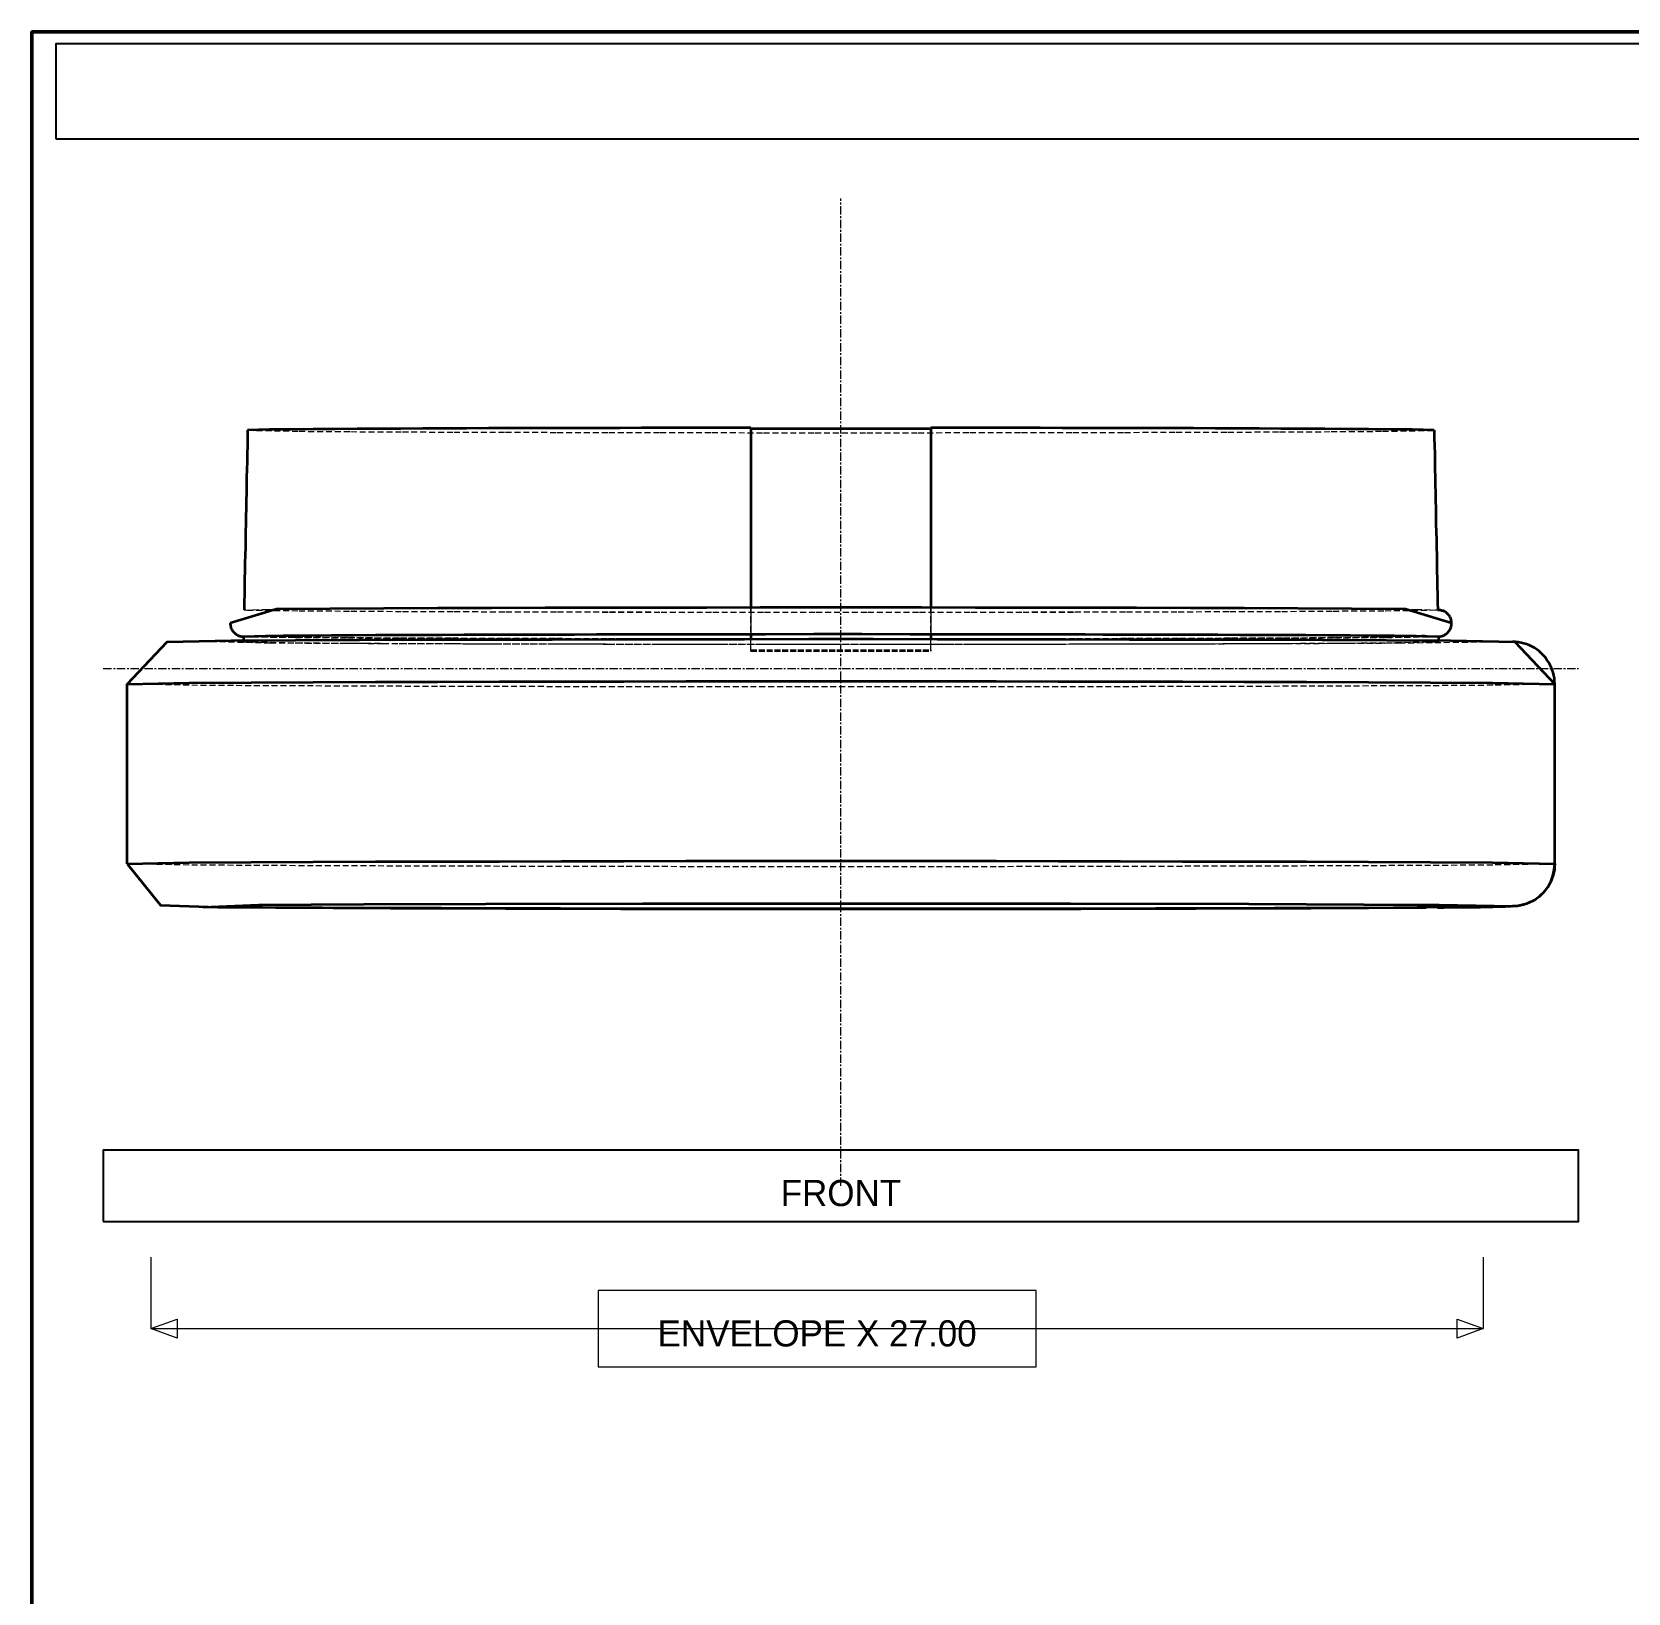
# Model space of a CAD drawing. Header units: millimetres. Extents: x 10 to 410, y 10 to 287.
# Drawn here: x 10 to 144.2, y 155.8 to 287 of the extents above; entities that cross this region are included whole.
import ezdxf
from ezdxf.enums import TextEntityAlignment as Align

# ---------------------------------------------------------------- set-up
doc = ezdxf.new("R2010")
doc.units = ezdxf.units.MM
doc.linetypes.add('CENTER', pattern=[1.15, 0.7, -0.15, 0.15, -0.15])
doc.linetypes.add('DASHED', pattern=[0.75, 0.5, -0.25])
for name, color, linetype, lineweight in [('BORDER', 7, 'CONTINUOUS', 50), ('CENTER', 4, 'CENTER', 13), ('DIMENSION', 2, 'CONTINUOUS', 18), ('HIDDEN', 8, 'DASHED', 18), ('TITLE_BLOCK', 7, 'CONTINUOUS', 25), ('VISIBLE', 7, 'CONTINUOUS', 35)]:
    doc.layers.add(name, color=color, linetype=linetype, lineweight=lineweight)

msp = doc.modelspace()

# ---------------------------------------------------------------- linework, layer by layer
at = {"layer": 'BORDER'}
msp.add_lwpolyline([(10, 10), (410, 10), (410, 287), (10, 287)], close=True, dxfattribs=at)
at = {"layer": 'CENTER'}
for p, q in [((78, 190), (78, 273)), ((16, 233.5), (140, 233.5))]:
    msp.add_line(p, q, dxfattribs=at)
at = {"layer": 'DIMENSION'}
for p, q in [((20, 184), (20, 178)), ((132, 184), (132, 178)), ((20, 178), (132, 178))]:
    msp.add_line(p, q, dxfattribs=at)
for points in [[(57.6, 174.8), (94.4, 174.8), (94.4, 181.2), (57.6, 181.2)], [(20, 178), (22.2, 178.8), (22.2, 177.2)], [(132, 178), (129.8, 177.2), (129.8, 178.8)]]:
    msp.add_lwpolyline(points, close=True, dxfattribs=at)
at = {"layer": 'HIDDEN'}
for points in [[(70.44, 253.72), (70.44, 253.71), (70.44, 253.71), (70.44, 253.7), (70.44, 253.7), (70.44, 253.7), (70.44, 253.69), (70.44, 253.69), (70.44, 253.68), (70.44, 253.68), (70.44, 253.68), (70.44, 253.67), (70.44, 253.67), (70.44, 253.67), (70.44, 253.66), (70.44, 253.66), (70.44, 253.65), (70.44, 253.65), (70.44, 253.65), (70.44, 253.64), (70.44, 253.64), (70.44, 253.64), (70.44, 253.63), (70.44, 253.63)], [(70.44, 234.96), (70.44, 235.77), (70.44, 236.59), (70.44, 237.4), (70.44, 238.21), (70.44, 239.02), (70.44, 239.83), (70.44, 240.64), (70.44, 241.45), (70.44, 242.27), (70.44, 243.08), (70.44, 243.89), (70.44, 244.7), (70.44, 245.51), (70.44, 246.32), (70.44, 247.14), (70.44, 247.95), (70.44, 248.76), (70.44, 249.57), (70.44, 250.38), (70.44, 251.19), (70.44, 252.01), (70.44, 252.82), (70.44, 253.63)], [(85.56, 253.72), (85.56, 253.71), (85.56, 253.71), (85.56, 253.7), (85.56, 253.7), (85.56, 253.7), (85.56, 253.69), (85.56, 253.69), (85.56, 253.68), (85.56, 253.68), (85.56, 253.68), (85.56, 253.67), (85.56, 253.67), (85.56, 253.67), (85.56, 253.66), (85.56, 253.66), (85.56, 253.65), (85.56, 253.65), (85.56, 253.65), (85.56, 253.64), (85.56, 253.64), (85.56, 253.64), (85.56, 253.63), (85.56, 253.63)], [(85.56, 234.96), (85.56, 235.77), (85.56, 236.59), (85.56, 237.4), (85.56, 238.21), (85.56, 239.02), (85.56, 239.83), (85.56, 240.64), (85.56, 241.45), (85.56, 242.27), (85.56, 243.08), (85.56, 243.89), (85.56, 244.7), (85.56, 245.51), (85.56, 246.32), (85.56, 247.14), (85.56, 247.95), (85.56, 248.76), (85.56, 249.57), (85.56, 250.38), (85.56, 251.19), (85.56, 252.01), (85.56, 252.82), (85.56, 253.63)], [(28.13, 253.51), (32.47, 253.43), (36.8, 253.4), (41.14, 253.38), (45.48, 253.36), (49.81, 253.35), (54.15, 253.34), (58.49, 253.33), (62.82, 253.32), (67.16, 253.32), (71.5, 253.31), (75.83, 253.31), (80.17, 253.31), (84.5, 253.31), (88.84, 253.32), (93.18, 253.32), (97.51, 253.33), (101.85, 253.34), (106.19, 253.35), (110.52, 253.36), (114.86, 253.38), (119.2, 253.4), (123.53, 253.43), (127.87, 253.51)], [(27.83, 238.4), (29.68, 238.46), (31.53, 238.48), (33.39, 238.5), (35.24, 238.51), (37.09, 238.52), (38.95, 238.53), (40.8, 238.54), (42.65, 238.55), (44.5, 238.55), (46.36, 238.56), (48.21, 238.57), (50.06, 238.57), (51.92, 238.58), (53.77, 238.58), (55.62, 238.58), (57.47, 238.59), (59.33, 238.59), (61.18, 238.59), (63.03, 238.6), (64.89, 238.6), (66.74, 238.6), (68.59, 238.6), (70.44, 238.6)], [(27.83, 238.42), (27.83, 238.42), (27.83, 238.41), (27.83, 238.41), (27.83, 238.41), (27.83, 238.41), (27.83, 238.41), (27.83, 238.41), (27.83, 238.41), (27.83, 238.41), (27.83, 238.41), (27.83, 238.41), (27.83, 238.41), (27.83, 238.41), (27.83, 238.41), (27.83, 238.41), (27.83, 238.41), (27.83, 238.41), (27.83, 238.41), (27.83, 238.4), (27.83, 238.4), (27.83, 238.4), (27.83, 238.4), (27.83, 238.4)], [(28.01, 238.38), (28, 238.39), (28, 238.39), (27.99, 238.39), (27.98, 238.39), (27.97, 238.39), (27.96, 238.39), (27.96, 238.39), (27.95, 238.39), (27.94, 238.39), (27.93, 238.39), (27.92, 238.39), (27.92, 238.39), (27.91, 238.39), (27.9, 238.39), (27.89, 238.39), (27.89, 238.39), (27.88, 238.39), (27.87, 238.39), (27.86, 238.4), (27.85, 238.4), (27.85, 238.4), (27.84, 238.4), (27.83, 238.4)], [(127.99, 238.38), (123.64, 238.32), (119.3, 238.29), (114.95, 238.26), (110.6, 238.25), (106.25, 238.23), (101.91, 238.22), (97.56, 238.21), (93.21, 238.21), (88.87, 238.2), (84.52, 238.2), (80.17, 238.2), (75.83, 238.2), (71.48, 238.2), (67.13, 238.2), (62.79, 238.21), (58.44, 238.21), (54.09, 238.22), (49.75, 238.23), (45.4, 238.25), (41.05, 238.26), (36.7, 238.29), (32.36, 238.32), (28.01, 238.38)], [(127.99, 238.38), (123.64, 238.32), (119.3, 238.29), (114.95, 238.26), (110.6, 238.25), (106.25, 238.23), (101.91, 238.22), (97.56, 238.22), (93.21, 238.21), (88.87, 238.2), (84.52, 238.2), (80.17, 238.2), (75.83, 238.2), (71.48, 238.2), (67.13, 238.2), (62.79, 238.21), (58.44, 238.22), (54.09, 238.22), (49.75, 238.23), (45.4, 238.25), (41.05, 238.26), (36.7, 238.29), (32.36, 238.32), (28.01, 238.38)], [(70.44, 238.61), (70.44, 238.61), (70.44, 238.61), (70.44, 238.61), (70.44, 238.61), (70.44, 238.61), (70.44, 238.61), (70.44, 238.61), (70.44, 238.6), (70.44, 238.6), (70.44, 238.6), (70.44, 238.6), (70.44, 238.6), (70.44, 238.6), (70.44, 238.6), (70.44, 238.6), (70.44, 238.6), (70.44, 238.6), (70.44, 238.6), (70.44, 238.6), (70.44, 238.6), (70.44, 238.6), (70.44, 238.6), (70.44, 238.6)], [(70.44, 238.6), (70.44, 238.51), (70.44, 238.41), (70.44, 238.31), (70.44, 238.22), (70.44, 238.12), (70.44, 238.02), (70.44, 237.93), (70.44, 237.83), (70.44, 237.74), (70.44, 237.64), (70.44, 237.54), (70.44, 237.45), (70.44, 237.35), (70.44, 237.25), (70.44, 237.16), (70.44, 237.06), (70.44, 236.96), (70.44, 236.87), (70.44, 236.77), (70.44, 236.67), (70.44, 236.58), (70.44, 236.48), (70.44, 236.38)], [(85.56, 238.61), (85.56, 238.61), (85.56, 238.61), (85.56, 238.61), (85.56, 238.61), (85.56, 238.61), (85.56, 238.61), (85.56, 238.61), (85.56, 238.6), (85.56, 238.6), (85.56, 238.6), (85.56, 238.6), (85.56, 238.6), (85.56, 238.6), (85.56, 238.6), (85.56, 238.6), (85.56, 238.6), (85.56, 238.6), (85.56, 238.6), (85.56, 238.6), (85.56, 238.6), (85.56, 238.6), (85.56, 238.6), (85.56, 238.6)], [(85.56, 238.6), (85.56, 238.51), (85.56, 238.41), (85.56, 238.31), (85.56, 238.22), (85.56, 238.12), (85.56, 238.02), (85.56, 237.93), (85.56, 237.83), (85.56, 237.74), (85.56, 237.64), (85.56, 237.54), (85.56, 237.45), (85.56, 237.35), (85.56, 237.25), (85.56, 237.16), (85.56, 237.06), (85.56, 236.96), (85.56, 236.87), (85.56, 236.77), (85.56, 236.67), (85.56, 236.58), (85.56, 236.48), (85.56, 236.38)], [(85.56, 238.6), (87.41, 238.6), (89.26, 238.6), (91.11, 238.6), (92.97, 238.6), (94.82, 238.59), (96.67, 238.59), (98.53, 238.59), (100.38, 238.58), (102.23, 238.58), (104.08, 238.58), (105.94, 238.57), (107.79, 238.57), (109.64, 238.56), (111.5, 238.55), (113.35, 238.55), (115.2, 238.54), (117.05, 238.53), (118.91, 238.52), (120.76, 238.51), (122.61, 238.5), (124.47, 238.48), (126.32, 238.46), (128.17, 238.4)], [(128.17, 238.4), (128.16, 238.4), (128.15, 238.4), (128.15, 238.4), (128.14, 238.4), (128.13, 238.39), (128.12, 238.39), (128.11, 238.39), (128.11, 238.39), (128.1, 238.39), (128.09, 238.39), (128.08, 238.39), (128.08, 238.39), (128.07, 238.39), (128.06, 238.39), (128.05, 238.39), (128.04, 238.39), (128.04, 238.39), (128.03, 238.39), (128.02, 238.39), (128.01, 238.39), (128, 238.39), (128, 238.39), (127.99, 238.38)], [(128.17, 238.41), (128.17, 238.41), (128.17, 238.41), (128.17, 238.41), (128.17, 238.41), (128.17, 238.41), (128.17, 238.41), (128.17, 238.41), (128.17, 238.41), (128.17, 238.41), (128.17, 238.41), (128.17, 238.41), (128.17, 238.41), (128.17, 238.41), (128.17, 238.41), (128.17, 238.41), (128.17, 238.41), (128.17, 238.41), (128.17, 238.4), (128.17, 238.4), (128.17, 238.4), (128.17, 238.4), (128.17, 238.4), (128.17, 238.4)], [(128.17, 238.4), (128.17, 238.4), (128.17, 238.4), (128.17, 238.4), (128.17, 238.4), (128.17, 238.4), (128.17, 238.4), (128.17, 238.4), (128.17, 238.4), (128.17, 238.4), (128.17, 238.4), (128.17, 238.4), (128.17, 238.4), (128.17, 238.4), (128.17, 238.4), (128.17, 238.4), (128.17, 238.4), (128.17, 238.4), (128.17, 238.4), (128.17, 238.4), (128.17, 238.4), (128.17, 238.4), (128.17, 238.4), (128.17, 238.4)], [(128.21, 236.18), (123.85, 236.1), (119.48, 236.07), (115.12, 236.04), (110.75, 236.03), (106.38, 236.01), (102.02, 236), (97.65, 235.99), (93.28, 235.99), (88.92, 235.98), (84.55, 235.98), (80.18, 235.98), (75.82, 235.98), (71.45, 235.98), (67.08, 235.98), (62.72, 235.99), (58.35, 235.99), (53.98, 236), (49.62, 236.01), (45.25, 236.03), (40.88, 236.04), (36.52, 236.07), (32.15, 236.1), (27.79, 236.18)], [(27.79, 236.17), (32.15, 236.1), (36.52, 236.07), (40.88, 236.04), (45.25, 236.03), (49.62, 236.01), (53.98, 236), (58.35, 235.99), (62.72, 235.99), (67.08, 235.98), (71.45, 235.98), (75.82, 235.98), (80.18, 235.98), (84.55, 235.98), (88.92, 235.98), (93.28, 235.99), (97.65, 235.99), (102.02, 236), (106.38, 236.01), (110.75, 236.03), (115.11, 236.04), (119.48, 236.07), (123.85, 236.1), (128.21, 236.17)], [(27.93, 236.19), (28.07, 236.2), (28.21, 236.21), (28.34, 236.21), (28.48, 236.22), (28.62, 236.22), (28.76, 236.22), (28.9, 236.22), (29.04, 236.23), (29.18, 236.23), (29.31, 236.23), (29.45, 236.23), (29.59, 236.24), (29.73, 236.24), (29.87, 236.24), (30.01, 236.24), (30.15, 236.24), (30.28, 236.24), (30.42, 236.25), (30.56, 236.25), (30.7, 236.25), (30.84, 236.25), (30.98, 236.25), (31.12, 236.25)], [(70.44, 236.38), (70.44, 236.38), (70.44, 236.38), (70.44, 236.38), (70.44, 236.38), (70.44, 236.38), (70.44, 236.38), (70.44, 236.38), (70.44, 236.38), (70.44, 236.38), (70.44, 236.38), (70.44, 236.38), (70.44, 236.38), (70.44, 236.38), (70.44, 236.38), (70.44, 236.38), (70.44, 236.38), (70.44, 236.38), (70.44, 236.38), (70.44, 236.38), (70.44, 236.38), (70.44, 236.38), (70.44, 236.38), (70.44, 236.38)], [(85.56, 236.38), (85.56, 236.38), (85.56, 236.38), (85.56, 236.38), (85.56, 236.38), (85.56, 236.38), (85.56, 236.38), (85.56, 236.38), (85.56, 236.38), (85.56, 236.38), (85.56, 236.38), (85.56, 236.38), (85.56, 236.38), (85.56, 236.38), (85.56, 236.38), (85.56, 236.38), (85.56, 236.38), (85.56, 236.38), (85.56, 236.38), (85.56, 236.38), (85.56, 236.38), (85.56, 236.38), (85.56, 236.38), (85.56, 236.38)], [(124.37, 236.26), (124.48, 236.26), (124.59, 236.26), (124.69, 236.26), (124.8, 236.26), (124.91, 236.25), (125.01, 236.25), (125.12, 236.25), (125.23, 236.25), (125.33, 236.25), (125.44, 236.25), (125.55, 236.25), (125.65, 236.25), (125.76, 236.24), (125.87, 236.24), (125.97, 236.24), (126.08, 236.24), (126.19, 236.24), (126.29, 236.24), (126.4, 236.24), (126.51, 236.23), (126.61, 236.23), (126.72, 236.23), (126.83, 236.23)], [(127.06, 236.22), (127.1, 236.22), (127.15, 236.22), (127.19, 236.22), (127.24, 236.22), (127.28, 236.22), (127.32, 236.22), (127.37, 236.22), (127.41, 236.22), (127.46, 236.22), (127.5, 236.22), (127.54, 236.21), (127.59, 236.21), (127.63, 236.21), (127.68, 236.21), (127.72, 236.21), (127.76, 236.21), (127.81, 236.21), (127.85, 236.21), (127.9, 236.2), (127.94, 236.2), (127.98, 236.2), (128.03, 236.2), (128.07, 236.19)], [(134.44, 235.74), (124.95, 235.61), (115.46, 235.56), (105.97, 235.54), (96.48, 235.52), (86.98, 235.51), (77.49, 235.51), (68, 235.51), (58.51, 235.52), (49.01, 235.54), (39.52, 235.57), (30.03, 235.62), (23.07, 235.79), (32.86, 235.87), (40.44, 235.91), (51.18, 235.94), (62.68, 235.96), (69.89, 235.96), (77.83, 235.97), (86.7, 235.96), (97.03, 235.95), (110.83, 235.92), (121.17, 235.88), (127.19, 235.85)], [(70.44, 235.94), (68.59, 235.94), (66.73, 235.94), (64.88, 235.93), (63.02, 235.93), (61.17, 235.93), (59.31, 235.93), (57.46, 235.92), (55.6, 235.92), (53.75, 235.92), (51.89, 235.91), (50.04, 235.91), (48.18, 235.9), (46.33, 235.9), (44.47, 235.89), (42.62, 235.88), (40.76, 235.87), (38.91, 235.87), (37.05, 235.86), (35.2, 235.84), (33.34, 235.83), (31.49, 235.81), (29.63, 235.79), (27.78, 235.74)], [(27.78, 235.84), (27.78, 235.84), (27.78, 235.83), (27.78, 235.83), (27.78, 235.82), (27.78, 235.82), (27.78, 235.81), (27.78, 235.81), (27.78, 235.81), (27.78, 235.8), (27.78, 235.8), (27.78, 235.79), (27.78, 235.79), (27.78, 235.78), (27.78, 235.78), (27.78, 235.77), (27.78, 235.77), (27.78, 235.76), (27.78, 235.76), (27.78, 235.76), (27.78, 235.75), (27.78, 235.75), (27.78, 235.74), (27.78, 235.74)], [(27.78, 235.74), (32.14, 235.65), (36.51, 235.62), (40.88, 235.6), (45.24, 235.58), (49.61, 235.57), (53.98, 235.56), (58.35, 235.55), (62.71, 235.54), (67.08, 235.54), (71.45, 235.53), (75.82, 235.53), (80.18, 235.53), (84.55, 235.53), (88.92, 235.54), (93.29, 235.54), (97.65, 235.55), (102.02, 235.56), (106.39, 235.57), (110.75, 235.58), (115.12, 235.6), (119.49, 235.62), (123.86, 235.65), (128.22, 235.74)], [(70.44, 235.96), (70.44, 235.96), (70.44, 235.96), (70.44, 235.96), (70.44, 235.96), (70.44, 235.96), (70.44, 235.96), (70.44, 235.96), (70.44, 235.96), (70.44, 235.95), (70.44, 235.95), (70.44, 235.95), (70.44, 235.95), (70.44, 235.95), (70.44, 235.95), (70.44, 235.95), (70.44, 235.95), (70.44, 235.95), (70.44, 235.94), (70.44, 235.94), (70.44, 235.94), (70.44, 235.94), (70.44, 235.94), (70.44, 235.94)], [(85.56, 235.95), (84.9, 235.95), (84.24, 235.95), (83.58, 235.95), (82.93, 235.95), (82.27, 235.95), (81.61, 235.95), (80.96, 235.95), (80.3, 235.95), (79.64, 235.95), (78.99, 235.95), (78.33, 235.95), (77.67, 235.95), (77.01, 235.95), (76.36, 235.95), (75.7, 235.95), (75.04, 235.95), (74.39, 235.95), (73.73, 235.95), (73.07, 235.95), (72.42, 235.95), (71.76, 235.95), (71.1, 235.95), (70.44, 235.95)], [(70.44, 235.95), (70.44, 235.95), (70.44, 235.95), (70.44, 235.95), (70.44, 235.95), (70.44, 235.95), (70.44, 235.94), (70.44, 235.94), (70.44, 235.94), (70.44, 235.94), (70.44, 235.94), (70.44, 235.94), (70.44, 235.94), (70.44, 235.94), (70.44, 235.94), (70.44, 235.94), (70.44, 235.94), (70.44, 235.94), (70.44, 235.94), (70.44, 235.94), (70.44, 235.94), (70.44, 235.94), (70.44, 235.94), (70.44, 235.94)], [(70.44, 235.06), (70.44, 235.1), (70.44, 235.14), (70.44, 235.17), (70.44, 235.21), (70.44, 235.25), (70.44, 235.29), (70.44, 235.33), (70.44, 235.37), (70.44, 235.41), (70.44, 235.44), (70.44, 235.48), (70.44, 235.52), (70.44, 235.56), (70.44, 235.6), (70.44, 235.64), (70.44, 235.68), (70.44, 235.71), (70.44, 235.75), (70.44, 235.79), (70.44, 235.83), (70.44, 235.87), (70.44, 235.91), (70.44, 235.95)], [(70.44, 235.06), (71.1, 235.06), (71.76, 235.06), (72.42, 235.06), (73.07, 235.06), (73.73, 235.06), (74.39, 235.06), (75.04, 235.06), (75.7, 235.06), (76.36, 235.06), (77.01, 235.06), (77.67, 235.06), (78.33, 235.06), (78.99, 235.06), (79.64, 235.06), (80.3, 235.06), (80.96, 235.06), (81.61, 235.06), (82.27, 235.06), (82.93, 235.06), (83.58, 235.06), (84.24, 235.06), (84.9, 235.06), (85.56, 235.06)], [(70.44, 235.06), (70.44, 235.05), (70.44, 235.05), (70.44, 235.05), (70.44, 235.04), (70.44, 235.04), (70.44, 235.03), (70.44, 235.03), (70.44, 235.02), (70.44, 235.02), (70.44, 235.02), (70.44, 235.01), (70.44, 235.01), (70.44, 235), (70.44, 235), (70.44, 235), (70.44, 234.99), (70.44, 234.99), (70.44, 234.98), (70.44, 234.98), (70.44, 234.97), (70.44, 234.97), (70.44, 234.97), (70.44, 234.96)], [(70.44, 234.96), (71.1, 234.96), (71.76, 234.96), (72.42, 234.96), (73.07, 234.96), (73.73, 234.96), (74.39, 234.96), (75.04, 234.96), (75.7, 234.96), (76.36, 234.96), (77.01, 234.96), (77.67, 234.96), (78.33, 234.96), (78.99, 234.96), (79.64, 234.96), (80.3, 234.96), (80.96, 234.96), (81.61, 234.96), (82.27, 234.96), (82.93, 234.96), (83.58, 234.96), (84.24, 234.96), (84.9, 234.96), (85.56, 234.96)], [(85.56, 235.96), (85.56, 235.96), (85.56, 235.96), (85.56, 235.96), (85.56, 235.96), (85.56, 235.96), (85.56, 235.96), (85.56, 235.96), (85.56, 235.96), (85.56, 235.95), (85.56, 235.95), (85.56, 235.95), (85.56, 235.95), (85.56, 235.95), (85.56, 235.95), (85.56, 235.95), (85.56, 235.95), (85.56, 235.95), (85.56, 235.94), (85.56, 235.94), (85.56, 235.94), (85.56, 235.94), (85.56, 235.94), (85.56, 235.94)], [(85.56, 235.95), (85.56, 235.95), (85.56, 235.95), (85.56, 235.95), (85.56, 235.95), (85.56, 235.95), (85.56, 235.94), (85.56, 235.94), (85.56, 235.94), (85.56, 235.94), (85.56, 235.94), (85.56, 235.94), (85.56, 235.94), (85.56, 235.94), (85.56, 235.94), (85.56, 235.94), (85.56, 235.94), (85.56, 235.94), (85.56, 235.94), (85.56, 235.94), (85.56, 235.94), (85.56, 235.94), (85.56, 235.94), (85.56, 235.94)], [(85.56, 235.06), (85.56, 235.1), (85.56, 235.14), (85.56, 235.17), (85.56, 235.21), (85.56, 235.25), (85.56, 235.29), (85.56, 235.33), (85.56, 235.37), (85.56, 235.41), (85.56, 235.44), (85.56, 235.48), (85.56, 235.52), (85.56, 235.56), (85.56, 235.6), (85.56, 235.64), (85.56, 235.68), (85.56, 235.71), (85.56, 235.75), (85.56, 235.79), (85.56, 235.83), (85.56, 235.87), (85.56, 235.91), (85.56, 235.95)], [(128.22, 235.74), (126.37, 235.79), (124.51, 235.81), (122.66, 235.83), (120.8, 235.84), (118.95, 235.86), (117.09, 235.87), (115.24, 235.87), (113.38, 235.88), (111.53, 235.89), (109.67, 235.9), (107.82, 235.9), (105.96, 235.91), (104.11, 235.91), (102.25, 235.92), (100.4, 235.92), (98.54, 235.92), (96.69, 235.93), (94.83, 235.93), (92.98, 235.93), (91.12, 235.93), (89.27, 235.94), (87.41, 235.94), (85.56, 235.94)], [(85.56, 235.06), (85.56, 235.05), (85.56, 235.05), (85.56, 235.05), (85.56, 235.04), (85.56, 235.04), (85.56, 235.03), (85.56, 235.03), (85.56, 235.02), (85.56, 235.02), (85.56, 235.02), (85.56, 235.01), (85.56, 235.01), (85.56, 235), (85.56, 235), (85.56, 235), (85.56, 234.99), (85.56, 234.99), (85.56, 234.98), (85.56, 234.98), (85.56, 234.97), (85.56, 234.97), (85.56, 234.97), (85.56, 234.96)], [(128.16, 235.84), (128.43, 235.84), (128.71, 235.84), (128.98, 235.84), (129.25, 235.83), (129.53, 235.83), (129.8, 235.83), (130.07, 235.83), (130.35, 235.82), (130.62, 235.82), (130.89, 235.82), (131.17, 235.81), (131.44, 235.81), (131.71, 235.81), (131.99, 235.8), (132.26, 235.8), (132.53, 235.8), (132.81, 235.79), (133.08, 235.79), (133.35, 235.78), (133.63, 235.78), (133.9, 235.77), (134.17, 235.76), (134.44, 235.74)], [(128.22, 235.84), (128.22, 235.84), (128.22, 235.83), (128.22, 235.83), (128.22, 235.82), (128.22, 235.82), (128.22, 235.81), (128.22, 235.81), (128.22, 235.81), (128.22, 235.8), (128.22, 235.8), (128.22, 235.79), (128.22, 235.79), (128.22, 235.78), (128.22, 235.78), (128.22, 235.77), (128.22, 235.77), (128.22, 235.76), (128.22, 235.76), (128.22, 235.76), (128.22, 235.75), (128.22, 235.75), (128.22, 235.74), (128.22, 235.74)], [(138, 232.18), (132.79, 232.08), (127.57, 232.04), (122.35, 232.02), (117.13, 232), (111.91, 231.98), (106.7, 231.97), (101.48, 231.96), (96.26, 231.95), (91.04, 231.94), (85.83, 231.94), (80.61, 231.94), (75.39, 231.94), (70.17, 231.94), (64.96, 231.94), (59.74, 231.95), (54.52, 231.96), (49.3, 231.97), (44.09, 231.98), (38.87, 232), (33.65, 232.02), (28.43, 232.04), (23.22, 232.08), (18, 232.18)], [(138, 217.07), (132.79, 216.97), (127.57, 216.93), (122.35, 216.91), (117.13, 216.89), (111.91, 216.87), (106.7, 216.86), (101.48, 216.85), (96.26, 216.84), (91.04, 216.83), (85.83, 216.83), (80.61, 216.83), (75.39, 216.83), (70.17, 216.83), (64.96, 216.83), (59.74, 216.84), (54.52, 216.85), (49.3, 216.86), (44.09, 216.87), (38.87, 216.89), (33.65, 216.91), (28.43, 216.93), (23.22, 216.97), (18, 217.07)], [(127.19, 213.4), (127.23, 213.4), (127.27, 213.4), (127.31, 213.4), (127.36, 213.4), (127.4, 213.4), (127.44, 213.4), (127.48, 213.4), (127.53, 213.4), (127.57, 213.4), (127.61, 213.41), (127.65, 213.41), (127.69, 213.41), (127.74, 213.41), (127.78, 213.41), (127.82, 213.41), (127.86, 213.41), (127.91, 213.41), (127.95, 213.41), (127.99, 213.41), (128.03, 213.41), (128.08, 213.41), (128.12, 213.41), (128.16, 213.41)]]:
    msp.add_lwpolyline(points, dxfattribs=at)
at = {"layer": 'TITLE_BLOCK'}
for points in [[(12, 278), (408, 278), (408, 286), (12, 286)], [(16, 187), (140, 187), (140, 193), (16, 193)]]:
    msp.add_lwpolyline(points, close=True, dxfattribs=at)
at = {"layer": 'VISIBLE'}
for points in [[(70.44, 253.72), (68.6, 253.71), (66.77, 253.71), (64.93, 253.71), (63.09, 253.71), (61.25, 253.71), (59.41, 253.7), (57.57, 253.7), (55.73, 253.7), (53.89, 253.69), (52.05, 253.69), (50.21, 253.68), (48.37, 253.68), (46.53, 253.67), (44.69, 253.67), (42.85, 253.66), (41.01, 253.65), (39.17, 253.64), (37.33, 253.63), (35.49, 253.62), (33.65, 253.61), (31.81, 253.59), (29.97, 253.57), (28.13, 253.51)], [(70.44, 253.72), (70.44, 253.06), (70.44, 252.4), (70.44, 251.74), (70.44, 251.09), (70.44, 250.43), (70.44, 249.77), (70.44, 249.12), (70.44, 248.46), (70.44, 247.8), (70.44, 247.15), (70.44, 246.49), (70.44, 245.83), (70.44, 245.17), (70.44, 244.52), (70.44, 243.86), (70.44, 243.2), (70.44, 242.55), (70.44, 241.89), (70.44, 241.23), (70.44, 240.58), (70.44, 239.92), (70.44, 239.26), (70.44, 238.61)], [(85.56, 253.63), (84.9, 253.63), (84.24, 253.63), (83.58, 253.63), (82.93, 253.63), (82.27, 253.63), (81.61, 253.63), (80.96, 253.63), (80.3, 253.63), (79.64, 253.63), (78.99, 253.63), (78.33, 253.63), (77.67, 253.63), (77.01, 253.63), (76.36, 253.63), (75.7, 253.63), (75.04, 253.63), (74.39, 253.63), (73.73, 253.63), (73.07, 253.63), (72.42, 253.63), (71.76, 253.63), (71.1, 253.63), (70.44, 253.63)], [(85.56, 253.72), (85.56, 253.06), (85.56, 252.4), (85.56, 251.74), (85.56, 251.09), (85.56, 250.43), (85.56, 249.77), (85.56, 249.12), (85.56, 248.46), (85.56, 247.8), (85.56, 247.15), (85.56, 246.49), (85.56, 245.83), (85.56, 245.17), (85.56, 244.52), (85.56, 243.86), (85.56, 243.2), (85.56, 242.55), (85.56, 241.89), (85.56, 241.23), (85.56, 240.58), (85.56, 239.92), (85.56, 239.26), (85.56, 238.61)], [(127.87, 253.51), (126.03, 253.57), (124.19, 253.59), (122.35, 253.61), (120.51, 253.62), (118.67, 253.63), (116.83, 253.64), (114.99, 253.65), (113.15, 253.66), (111.31, 253.67), (109.47, 253.67), (107.63, 253.68), (105.79, 253.68), (103.95, 253.69), (102.11, 253.69), (100.27, 253.7), (98.43, 253.7), (96.59, 253.7), (94.75, 253.71), (92.91, 253.71), (91.07, 253.71), (89.23, 253.71), (87.4, 253.71), (85.56, 253.72)], [(28.13, 253.51), (28.12, 252.86), (28.11, 252.2), (28.09, 251.55), (28.08, 250.89), (28.07, 250.23), (28.05, 249.58), (28.04, 248.92), (28.03, 248.26), (28.02, 247.61), (28, 246.95), (27.99, 246.29), (27.98, 245.64), (27.96, 244.98), (27.95, 244.32), (27.94, 243.67), (27.92, 243.01), (27.91, 242.35), (27.9, 241.7), (27.88, 241.04), (27.87, 240.39), (27.86, 239.73), (27.84, 239.07), (27.83, 238.42)], [(127.87, 253.51), (127.88, 252.86), (127.89, 252.2), (127.91, 251.54), (127.92, 250.89), (127.93, 250.23), (127.95, 249.58), (127.96, 248.92), (127.97, 248.26), (127.98, 247.61), (128, 246.95), (128.01, 246.29), (128.02, 245.64), (128.04, 244.98), (128.05, 244.32), (128.06, 243.67), (128.08, 243.01), (128.09, 242.35), (128.1, 241.7), (128.12, 241.04), (128.13, 240.38), (128.14, 239.73), (128.16, 239.07), (128.17, 238.41)], [(129.33, 237.29), (125.45, 238.47), (120.93, 238.51), (116.41, 238.54), (111.89, 238.55), (107.38, 238.57), (102.86, 238.58), (98.34, 238.59), (93.82, 238.6), (89.3, 238.6), (84.78, 238.61), (80.26, 238.61), (75.74, 238.61), (71.22, 238.61), (66.7, 238.6), (62.18, 238.6), (57.66, 238.59), (53.14, 238.58), (48.63, 238.57), (44.11, 238.55), (39.59, 238.54), (35.07, 238.51), (30.55, 238.47), (26.67, 237.29)], [(129.33, 237.29), (129.33, 237.37), (129.32, 237.45), (129.31, 237.53), (129.29, 237.6), (129.27, 237.68), (129.24, 237.75), (129.2, 237.82), (129.16, 237.89), (129.12, 237.95), (129.07, 238.01), (129.02, 238.07), (128.96, 238.12), (128.9, 238.17), (128.84, 238.22), (128.77, 238.26), (128.7, 238.3), (128.63, 238.33), (128.55, 238.35), (128.48, 238.37), (128.4, 238.39), (128.33, 238.4), (128.25, 238.4), (128.17, 238.4)], [(26.67, 237.29), (26.67, 237.22), (26.68, 237.14), (26.69, 237.06), (26.71, 236.99), (26.73, 236.92), (26.76, 236.85), (26.79, 236.78), (26.83, 236.71), (26.87, 236.65), (26.92, 236.59), (26.97, 236.53), (27.02, 236.48), (27.08, 236.43), (27.14, 236.38), (27.21, 236.34), (27.27, 236.3), (27.34, 236.27), (27.41, 236.24), (27.49, 236.22), (27.56, 236.2), (27.63, 236.19), (27.71, 236.18), (27.79, 236.17)], [(27.79, 236.18), (27.79, 236.17), (27.79, 236.15), (27.79, 236.14), (27.79, 236.12), (27.79, 236.11), (27.78, 236.09), (27.78, 236.08), (27.78, 236.06), (27.78, 236.05), (27.78, 236.03), (27.78, 236.02), (27.78, 236), (27.78, 235.99), (27.78, 235.97), (27.78, 235.96), (27.78, 235.95), (27.78, 235.93), (27.78, 235.92), (27.78, 235.9), (27.78, 235.89), (27.78, 235.87), (27.78, 235.86), (27.78, 235.84)], [(27.79, 236.18), (29.64, 236.24), (31.49, 236.26), (33.35, 236.27), (35.2, 236.29), (37.06, 236.3), (38.91, 236.31), (40.77, 236.32), (42.62, 236.33), (44.48, 236.33), (46.33, 236.34), (48.19, 236.35), (50.04, 236.35), (51.9, 236.36), (53.75, 236.36), (55.61, 236.36), (57.46, 236.37), (59.32, 236.37), (61.17, 236.37), (63.03, 236.38), (64.88, 236.38), (66.73, 236.38), (68.59, 236.38), (70.44, 236.38)], [(31.12, 236.25), (35.17, 236.29), (39.22, 236.31), (43.28, 236.33), (47.33, 236.34), (51.39, 236.35), (55.44, 236.36), (59.5, 236.37), (63.55, 236.38), (67.61, 236.38), (71.66, 236.38), (75.72, 236.39), (79.77, 236.39), (83.83, 236.38), (87.88, 236.38), (91.93, 236.38), (95.99, 236.37), (100.04, 236.36), (104.1, 236.36), (108.15, 236.34), (112.21, 236.33), (116.26, 236.31), (120.32, 236.29), (124.37, 236.26)], [(70.44, 236.38), (70.44, 236.37), (70.44, 236.35), (70.44, 236.33), (70.44, 236.31), (70.44, 236.29), (70.44, 236.27), (70.44, 236.26), (70.44, 236.24), (70.44, 236.22), (70.44, 236.2), (70.44, 236.18), (70.44, 236.16), (70.44, 236.15), (70.44, 236.13), (70.44, 236.11), (70.44, 236.09), (70.44, 236.07), (70.44, 236.06), (70.44, 236.04), (70.44, 236.02), (70.44, 236), (70.44, 235.98), (70.44, 235.96)], [(85.56, 236.38), (85.56, 236.37), (85.56, 236.35), (85.56, 236.33), (85.56, 236.31), (85.56, 236.29), (85.56, 236.27), (85.56, 236.26), (85.56, 236.24), (85.56, 236.22), (85.56, 236.2), (85.56, 236.18), (85.56, 236.16), (85.56, 236.15), (85.56, 236.13), (85.56, 236.11), (85.56, 236.09), (85.56, 236.07), (85.56, 236.06), (85.56, 236.04), (85.56, 236.02), (85.56, 236), (85.56, 235.98), (85.56, 235.96)], [(85.56, 236.38), (87.41, 236.38), (89.27, 236.38), (91.12, 236.38), (92.97, 236.38), (94.83, 236.37), (96.68, 236.37), (98.54, 236.37), (100.39, 236.36), (102.25, 236.36), (104.1, 236.36), (105.96, 236.35), (107.81, 236.35), (109.67, 236.34), (111.52, 236.33), (113.38, 236.33), (115.23, 236.32), (117.09, 236.31), (118.94, 236.3), (120.8, 236.29), (122.65, 236.27), (124.51, 236.26), (126.36, 236.24), (128.21, 236.18)], [(126.83, 236.23), (126.84, 236.23), (126.85, 236.23), (126.86, 236.23), (126.87, 236.23), (126.88, 236.23), (126.89, 236.23), (126.9, 236.23), (126.91, 236.23), (126.92, 236.23), (126.93, 236.23), (126.94, 236.23), (126.95, 236.23), (126.96, 236.23), (126.97, 236.23), (126.98, 236.23), (126.99, 236.23), (127, 236.23), (127.01, 236.23), (127.02, 236.23), (127.03, 236.23), (127.04, 236.23), (127.05, 236.23), (127.06, 236.22)], [(128.21, 236.18), (128.29, 236.18), (128.37, 236.19), (128.44, 236.2), (128.51, 236.22), (128.59, 236.24), (128.66, 236.27), (128.73, 236.3), (128.79, 236.34), (128.86, 236.38), (128.92, 236.43), (128.98, 236.48), (129.03, 236.53), (129.08, 236.59), (129.13, 236.65), (129.17, 236.71), (129.21, 236.78), (129.24, 236.85), (129.27, 236.92), (129.29, 236.99), (129.31, 237.07), (129.32, 237.14), (129.33, 237.22), (129.33, 237.29)], [(128.21, 236.17), (128.29, 236.18), (128.37, 236.19), (128.44, 236.2), (128.51, 236.22), (128.59, 236.24), (128.66, 236.27), (128.73, 236.3), (128.79, 236.34), (128.86, 236.38), (128.92, 236.43), (128.98, 236.48), (129.03, 236.53), (129.08, 236.59), (129.13, 236.65), (129.17, 236.71), (129.21, 236.78), (129.24, 236.85), (129.27, 236.92), (129.29, 236.99), (129.31, 237.06), (129.32, 237.14), (129.33, 237.22), (129.33, 237.29)], [(128.21, 236.18), (128.21, 236.18), (128.21, 236.18), (128.21, 236.18), (128.21, 236.18), (128.21, 236.18), (128.21, 236.18), (128.21, 236.18), (128.21, 236.18), (128.21, 236.18), (128.21, 236.18), (128.21, 236.18), (128.21, 236.18), (128.21, 236.18), (128.21, 236.18), (128.21, 236.18), (128.21, 236.18), (128.21, 236.18), (128.21, 236.18), (128.21, 236.18), (128.21, 236.18), (128.21, 236.18), (128.21, 236.18), (128.21, 236.18)], [(128.21, 236.18), (128.21, 236.17), (128.21, 236.15), (128.21, 236.14), (128.21, 236.12), (128.21, 236.11), (128.22, 236.09), (128.22, 236.08), (128.22, 236.06), (128.22, 236.05), (128.22, 236.03), (128.22, 236.02), (128.22, 236), (128.22, 235.99), (128.22, 235.97), (128.22, 235.96), (128.22, 235.95), (128.22, 235.93), (128.22, 235.92), (128.22, 235.9), (128.22, 235.89), (128.22, 235.87), (128.22, 235.86), (128.22, 235.84)], [(18, 232.18), (21.36, 235.74), (26.76, 235.83), (32.15, 235.87), (37.54, 235.9), (42.94, 235.92), (48.33, 235.93), (53.73, 235.94), (59.12, 235.95), (64.51, 235.96), (69.91, 235.96), (75.3, 235.97), (80.7, 235.97), (86.09, 235.96), (91.49, 235.96), (96.88, 235.95), (102.27, 235.94), (107.67, 235.93), (113.06, 235.92), (118.46, 235.9), (123.85, 235.87), (129.24, 235.83), (134.64, 235.74), (138, 232.18)], [(127.19, 235.85), (127.23, 235.85), (127.27, 235.85), (127.31, 235.85), (127.36, 235.85), (127.4, 235.85), (127.44, 235.85), (127.48, 235.85), (127.53, 235.85), (127.57, 235.85), (127.61, 235.85), (127.65, 235.85), (127.69, 235.85), (127.74, 235.85), (127.78, 235.85), (127.82, 235.84), (127.86, 235.84), (127.91, 235.84), (127.95, 235.84), (127.99, 235.84), (128.03, 235.84), (128.08, 235.84), (128.12, 235.84), (128.16, 235.84)], [(138, 232.18), (137.99, 232.42), (137.97, 232.67), (137.93, 232.9), (137.87, 233.14), (137.79, 233.37), (137.71, 233.6), (137.6, 233.82), (137.48, 234.03), (137.35, 234.23), (137.2, 234.43), (137.04, 234.61), (136.87, 234.78), (136.69, 234.94), (136.49, 235.09), (136.29, 235.22), (136.08, 235.34), (135.86, 235.44), (135.64, 235.53), (135.4, 235.6), (135.17, 235.66), (134.93, 235.7), (134.69, 235.73), (134.44, 235.74)], [(18, 232.18), (23.21, 232.28), (28.43, 232.32), (33.65, 232.35), (38.87, 232.37), (44.09, 232.38), (49.3, 232.4), (54.52, 232.41), (59.74, 232.41), (64.96, 232.42), (70.17, 232.42), (75.39, 232.43), (80.61, 232.43), (85.83, 232.42), (91.04, 232.42), (96.26, 232.41), (101.48, 232.41), (106.7, 232.4), (111.91, 232.38), (117.13, 232.37), (122.35, 232.35), (127.57, 232.32), (132.78, 232.28), (138, 232.18)], [(18, 217.07), (18, 217.73), (18, 218.38), (18, 219.04), (18, 219.7), (18, 220.36), (18, 221.01), (18, 221.67), (18, 222.33), (18, 222.98), (18, 223.64), (18, 224.3), (18, 224.95), (18, 225.61), (18, 226.27), (18, 226.93), (18, 227.58), (18, 228.24), (18, 228.9), (18, 229.55), (18, 230.21), (18, 230.87), (18, 231.52), (18, 232.18)], [(138, 217.07), (138, 217.73), (138, 218.38), (138, 219.04), (138, 219.7), (138, 220.36), (138, 221.01), (138, 221.67), (138, 222.33), (138, 222.98), (138, 223.64), (138, 224.3), (138, 224.95), (138, 225.61), (138, 226.27), (138, 226.93), (138, 227.58), (138, 228.24), (138, 228.9), (138, 229.55), (138, 230.21), (138, 230.87), (138, 231.52), (138, 232.18)], [(18, 217.07), (23.21, 217.17), (28.43, 217.21), (33.65, 217.23), (38.87, 217.26), (44.09, 217.27), (49.3, 217.28), (54.52, 217.3), (59.74, 217.3), (64.96, 217.31), (70.17, 217.31), (75.39, 217.31), (80.61, 217.31), (85.83, 217.31), (91.04, 217.31), (96.26, 217.3), (101.48, 217.3), (106.7, 217.28), (111.91, 217.27), (117.13, 217.26), (122.35, 217.23), (127.57, 217.21), (132.78, 217.17), (138, 217.07)], [(18, 217.07), (20.81, 213.59), (25.64, 213.43), (30.47, 213.39), (35.31, 213.36), (40.15, 213.34), (44.98, 213.33), (49.82, 213.32), (54.65, 213.31), (59.49, 213.3), (64.32, 213.29), (69.16, 213.29), (73.99, 213.29), (78.83, 213.28), (83.67, 213.29), (88.5, 213.29), (93.34, 213.29), (98.17, 213.3), (103.01, 213.31), (107.84, 213.32), (112.68, 213.33), (117.51, 213.35), (122.35, 213.37), (127.19, 213.4)], [(128.16, 213.41), (128.68, 213.41), (129.19, 213.42), (129.71, 213.42), (130.23, 213.43), (130.74, 213.43), (131.26, 213.44), (131.77, 213.44), (132.29, 213.45), (132.81, 213.46), (133.32, 213.47), (133.84, 213.48), (134.35, 213.5), (134.87, 213.54), (135.37, 213.64), (135.86, 213.81), (136.32, 214.05), (136.73, 214.35), (137.1, 214.71), (137.42, 215.12), (137.67, 215.57), (137.85, 216.05), (137.96, 216.56), (138, 217.07)], [(138, 217.07), (137.99, 216.83), (137.97, 216.59), (137.93, 216.35), (137.87, 216.11), (137.79, 215.88), (137.71, 215.65), (137.6, 215.43), (137.48, 215.22), (137.35, 215.02), (137.2, 214.83), (137.04, 214.64), (136.87, 214.47), (136.69, 214.31), (136.49, 214.17), (136.29, 214.03), (136.08, 213.91), (135.86, 213.81), (135.64, 213.72), (135.4, 213.65), (135.17, 213.59), (134.93, 213.55), (134.69, 213.52), (134.44, 213.51)], [(134.44, 213.51), (124.44, 213.38), (114.44, 213.34), (104.44, 213.31), (94.43, 213.29), (84.43, 213.29), (74.42, 213.29), (64.42, 213.29), (54.42, 213.31), (44.41, 213.33), (34.41, 213.37), (24.4, 213.44), (29.05, 213.63), (37.89, 213.68), (48.14, 213.71), (61.36, 213.73), (68.86, 213.74), (77.12, 213.74), (86.41, 213.74), (97.3, 213.73), (112.3, 213.7), (121.95, 213.66), (128.3, 213.62), (134.44, 213.51)]]:
    msp.add_lwpolyline(points, dxfattribs=at)

# ---------------------------------------------------------------- texts
at = {"layer": 'DIMENSION'}
msp.add_text('ENVELOPE X 27.00', height=2.2, dxfattribs=at).set_placement((76, 177.6), align=Align.MIDDLE_CENTER)
at = {"layer": 'TITLE_BLOCK'}
msp.add_text('FRONT', height=2.2, dxfattribs=at).set_placement((78, 189.4), align=Align.MIDDLE_CENTER)

doc.saveas('drawing.dxf')
